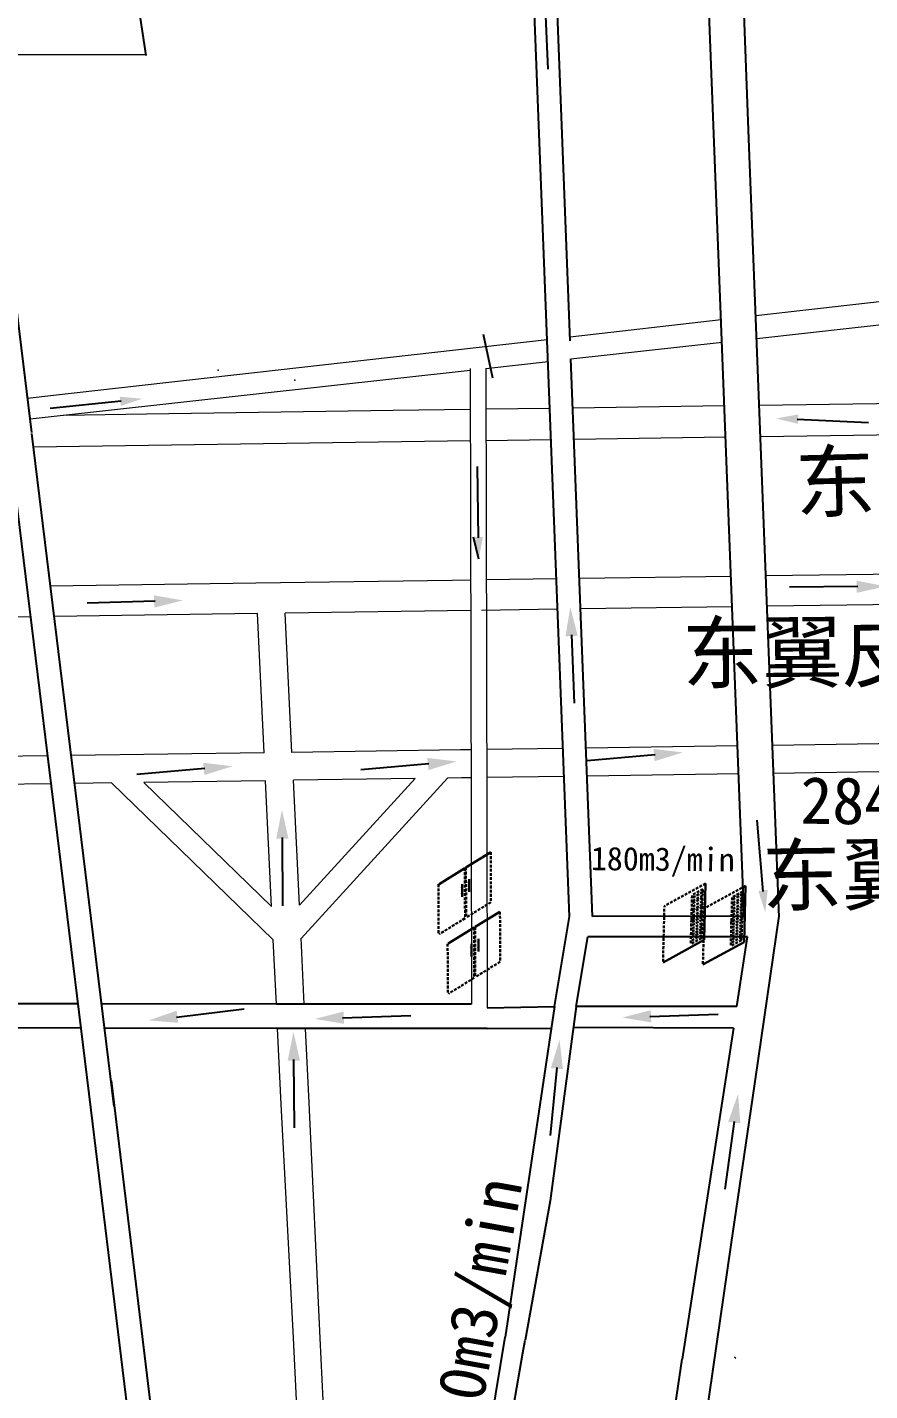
# Model space of a CAD drawing. Header units: millimetres. Extents: x 19725493 to 39459123, y 4133135 to 8271895.
# Drawn here: x 19728845.6 to 19728997, y 4135319.8 to 4135564.6 of the extents above; entities that cross this region are included whole.
import ezdxf

# ---------------------------------------------------------------- set-up
doc = ezdxf.new("R2010")
doc.units = ezdxf.units.MM
doc.linetypes.add('HIDDENX2', pattern=[0.75, 0.5, -0.25])
for name, color, linetype in [('2m等高线', 37, 'Continuous'), ('主要大巷', 7, 'Continuous'), ('岩巷', 30, 'Continuous'), ('次要巷道注记', 7, 'Continuous'), ('煤巷', 7, 'Continuous')]:
    doc.layers.add(name, color=color, linetype=linetype)
doc.styles.add('宋体', font='')
doc.styles.get('宋体').set_extended_font_data('SimSun')
doc.linetypes.add('井田边界线', pattern='A,40,-2,[133,煤矿线型.shx,S=1,R=0,X=0,Y=0],-4', length=46)

msp = doc.modelspace()

# ---------------------------------------------------------------- hatches: boundary and pattern name
at = {"ltscale": 6}
for color, points in [(1, [(19728862.24, 4135498.24), (19728862.44, 4135496.58), (19728866.28, 4135497.87)]), (5, [(19728984.06, 4135493.37), (19728984.11, 4135495.05), (19728980.13, 4135494.33)]), (1, [(19728927.47, 4135473.07), (19728925.79, 4135473.03), (19728926.72, 4135469.09)]), (5, [(19728978.62, 4135409.67), (19728976.95, 4135409.51), (19728978.18, 4135405.65)])]:
    msp.add_hatch(color=color, dxfattribs=at).paths.add_polyline_path(points)
at = {"layer": '2m等高线', "linetype": '井田边界线'}
for color, points in [(1, [(19728994.58, 4135465.21), (19728994.61, 4135463.02), (19728999.79, 4135464.19)]), (1, [(19728868.38, 4135462.58), (19728868.45, 4135460.38), (19728873.61, 4135461.66)]), (1, [(19728942.31, 4135455.22), (19728944.51, 4135455.32), (19728943.17, 4135460.46)]), (1, [(19728958.11, 4135434.99), (19728958.31, 4135432.8), (19728963.38, 4135434.37)]), (1, [(19728877.23, 4135432.51), (19728877.44, 4135430.32), (19728882.51, 4135431.89)]), (1, [(19728917.48, 4135433.38), (19728917.68, 4135431.19), (19728922.75, 4135432.76)]), (1, [(19728890.34, 4135418.88), (19728892.54, 4135418.91), (19728891.38, 4135424.09)]), (5, [(19728872.75, 4135385.82), (19728872.48, 4135388), (19728867.46, 4135386.26)]), (5, [(19728902.53, 4135385.65), (19728902.44, 4135387.85), (19728897.3, 4135386.53)]), (5, [(19728957.71, 4135385.89), (19728957.62, 4135388.09), (19728952.47, 4135386.77)]), (1, [(19728892.41, 4135379.01), (19728894.61, 4135379.03), (19728893.45, 4135384.21)]), (1, [(19728939.67, 4135377.7), (19728941.85, 4135377.5), (19728941.24, 4135382.77)]), (5, [(19728971.53, 4135368.06), (19728973.71, 4135367.77), (19728973.31, 4135373.06)])]:
    msp.add_hatch(color=color, dxfattribs=at).paths.add_polyline_path(points)

# ---------------------------------------------------------------- linework, layer by layer
for p, q in [((19728974.42, 4135404.79), (19728966.41, 4135611.33)), ((19728975.26, 4135544.55), (19728972.67, 4135611.39)), ((19728867, 4135559.51), (19728861.04, 4135599.06)), ((19728943.04, 4135404.94), (19728935.96, 4135587.54)), ((19728943.16, 4135508.28), (19728940.17, 4135585.55)), ((19728846.45, 4135491.8), (19728838.14, 4135559.62)), ((19728980.68, 4135404.79), (19728975.26, 4135544.55)), ((19728857.09, 4135370.15), (19728837.22, 4135532.33)), ((19728927.54, 4135509.45), (19728929.17, 4135501.63)), ((19728947.17, 4135404.94), (19728943.29, 4135505.01)), ((19728861.27, 4135370.78), (19728846.47, 4135491.65)), ((19728940.33, 4135388.73), (19728943.04, 4135404.94)), ((19728974.41, 4135404.95), (19728947.17, 4135404.94)), ((19728975.88, 4135372.01), (19728980.67, 4135404.95)), ((19728944.2, 4135388.73), (19728946.29, 4135401.26)), ((19728974.99, 4135401.26), (19728946.29, 4135401.26)), ((19728973.09, 4135388.73), (19728974.99, 4135401.26)), ((19728854.75, 4135389.22), (19728794.68, 4135389.24)), ((19728890.38, 4135389.2), (19728859.01, 4135389.22)), ((19728925.43, 4135389.2), (19728890.38, 4135389.2)), ((19728928.22, 4135388.5), (19728940.33, 4135388.73)), ((19728940.33, 4135388.73), (19728931.49, 4135329.38)), ((19728944.2, 4135388.73), (19728939.57, 4135353.88)), ((19728973.09, 4135388.73), (19728944.2, 4135388.73)), ((19728855.28, 4135384.88), (19728842.9, 4135384.91)), ((19728890.59, 4135384.81), (19728859.55, 4135384.87)), ((19728928.23, 4135384.81), (19728890.59, 4135384.81)), ((19728928.23, 4135384.81), (19728939.73, 4135384.84)), ((19728972.5, 4135384.89), (19728943.7, 4135385)), ((19728972.5, 4135384.89), (19728963.28, 4135325.42)), ((19728866.33, 4135329.48), (19728860.77, 4135375.46)), ((19728972.15, 4135346.37), (19728975.88, 4135372.01)), ((19728876.95, 4135207.98), (19728857.09, 4135370.15)), ((19728939.57, 4135353.88), (19728935.05, 4135328.84)), ((19728965.42, 4135300.1), (19728972.15, 4135346.37)), ((19728881.14, 4135208.6), (19728866.33, 4135329.48)), ((19728913.01, 4135218.89), (19728931.49, 4135329.38)), ((19728934.67, 4135326.59), (19728935.05, 4135328.84)), ((19728931.67, 4135309.52), (19728934.67, 4135326.59)), ((19728960.86, 4135309.34), (19728963.28, 4135325.42))]:
    msp.add_line(p, q)
at = {"color": 5, "ltscale": 6}
msp.add_line((19728926.72, 4135469.09), (19728925.79, 4135473.03), dxfattribs=at)
at = {"color": 3, "lineweight": 30}
for p, q in [((19728924.43, 4135413.72), (19728928.88, 4135416.47)), ((19728919.6, 4135410.74), (19728924.24, 4135413.6)), ((19728923.74, 4135410.71), (19728923.75, 4135408.44)), ((19728925.02, 4135410.97), (19728924.83, 4135410.91)), ((19728925.02, 4135411.6), (19728925.02, 4135409.33)), ((19728923.75, 4135410.01), (19728923.56, 4135409.95)), ((19728923.75, 4135408.95), (19728923.56, 4135408.89)), ((19728925.02, 4135409.91), (19728924.83, 4135409.84)), ((19728926.09, 4135403.03), (19728930.54, 4135405.78)), ((19728921.26, 4135400.04), (19728925.9, 4135402.91)), ((19728926.68, 4135400.9), (19728926.68, 4135398.63)), ((19728925.41, 4135399.32), (19728925.22, 4135399.25)), ((19728925.41, 4135398.26), (19728925.22, 4135398.2)), ((19728925.41, 4135400.02), (19728925.41, 4135397.75)), ((19728926.68, 4135400.27), (19728926.49, 4135400.21)), ((19728926.68, 4135399.21), (19728926.5, 4135399.15)), ((19728972.75, 4135325.6), (19728972.82, 4135325.78))]:
    msp.add_line(p, q, dxfattribs=at)
at = {"color": 3, "linetype": 'HIDDENX2', "lineweight": 30}
for p, q in [((19728928.88, 4135416.47), (19728928.9, 4135407.47)), ((19728924.24, 4135413.6), (19728924.26, 4135404.6)), ((19728924.43, 4135413.72), (19728924.45, 4135404.72)), ((19728919.48, 4135410.7), (19728919.5, 4135401.7)), ((19728928.9, 4135407.47), (19728924.45, 4135404.72)), ((19728930.54, 4135405.78), (19728930.56, 4135396.78)), ((19728924.26, 4135404.6), (19728919.62, 4135401.74)), ((19728925.9, 4135402.91), (19728925.92, 4135393.91)), ((19728926.09, 4135403.03), (19728926.11, 4135394.03)), ((19728921.14, 4135400), (19728921.16, 4135391)), ((19728930.56, 4135396.78), (19728926.11, 4135394.03)), ((19728925.92, 4135393.91), (19728921.28, 4135391.04))]:
    msp.add_line(p, q, dxfattribs=at)
at = {"linetype": 'HIDDENX2', "lineweight": 30}
for p, q in [((19728967.47, 4135410.82), (19728960.07, 4135406.78)), ((19728974.64, 4135410.42), (19728967.25, 4135406.39)), ((19728964.92, 4135404.45), (19728965.03, 4135408.77)), ((19728966.93, 4135408.26), (19728964.99, 4135407.21)), ((19728966.94, 4135408.71), (19728965, 4135407.65)), ((19728966.95, 4135409.31), (19728965.02, 4135408.25)), ((19728966.97, 4135409.82), (19728965.03, 4135408.77)), ((19728966.86, 4135405.5), (19728966.97, 4135409.82)), ((19728972.12, 4135404.1), (19728972.23, 4135408.41)), ((19728974.11, 4135408.31), (19728972.18, 4135407.25)), ((19728974.13, 4135408.91), (19728972.19, 4135407.86)), ((19728974.14, 4135409.43), (19728972.2, 4135408.37)), ((19728974.03, 4135405.11), (19728974.14, 4135409.43)), ((19728959.82, 4135396.82), (19728960.07, 4135406.78)), ((19728966.86, 4135405.5), (19728964.92, 4135404.45)), ((19728966.87, 4135406), (19728964.93, 4135404.95)), ((19728966.88, 4135406.57), (19728964.95, 4135405.51)), ((19728966.9, 4135407.08), (19728964.96, 4135406.02)), ((19728966.91, 4135407.66), (19728964.98, 4135406.61)), ((19728966.99, 4135396.42), (19728967.25, 4135406.39)), ((19728974.04, 4135405.61), (19728972.11, 4135404.55)), ((19728974.06, 4135406.18), (19728972.12, 4135405.12)), ((19728974.07, 4135406.69), (19728972.13, 4135405.63)), ((19728974.09, 4135407.27), (19728972.15, 4135406.21)), ((19728974.1, 4135407.87), (19728972.16, 4135406.81)), ((19728964.81, 4135400.13), (19728964.92, 4135404.45)), ((19728966.8, 4135403.2), (19728964.86, 4135402.15)), ((19728966.81, 4135403.73), (19728964.88, 4135402.67)), ((19728966.83, 4135404.29), (19728964.89, 4135403.24)), ((19728966.84, 4135404.84), (19728964.9, 4135403.78)), ((19728966.85, 4135405.36), (19728964.92, 4135404.3)), ((19728966.74, 4135401.05), (19728966.85, 4135405.36)), ((19728971.99, 4135399.74), (19728972.09, 4135404.05)), ((19728973.99, 4135403.33), (19728972.05, 4135402.28)), ((19728974, 4135403.9), (19728972.06, 4135402.84)), ((19728974.01, 4135404.44), (19728972.08, 4135403.39)), ((19728974.03, 4135405.11), (19728972.09, 4135404.05)), ((19728974.03, 4135404.97), (19728972.09, 4135403.91)), ((19728973.92, 4135400.65), (19728974.03, 4135404.97)), ((19728966.74, 4135401.05), (19728964.81, 4135399.99)), ((19728966.76, 4135401.57), (19728964.82, 4135400.52)), ((19728966.77, 4135402.15), (19728964.83, 4135401.09)), ((19728966.78, 4135402.65), (19728964.85, 4135401.59)), ((19728973.92, 4135400.65), (19728971.98, 4135399.59)), ((19728973.93, 4135401.18), (19728971.99, 4135400.12)), ((19728973.95, 4135401.75), (19728972.01, 4135400.69)), ((19728973.96, 4135402.26), (19728972.02, 4135401.2)), ((19728973.97, 4135402.81), (19728972.04, 4135401.75))]:
    msp.add_line(p, q, dxfattribs=at)
at = {"lineweight": 30}
for p, q in [((19728967.34, 4135405.77), (19728967.47, 4135410.82)), ((19728974.51, 4135405.37), (19728974.64, 4135410.42)), ((19728967.21, 4135400.71), (19728967.34, 4135405.77)), ((19728974.38, 4135400.32), (19728974.51, 4135405.37)), ((19728967.21, 4135400.71), (19728959.82, 4135396.68)), ((19728974.38, 4135400.32), (19728966.99, 4135396.28))]:
    msp.add_line(p, q, dxfattribs=at)
at = {"lineweight": 15}
for p in [(19728879.94, 4135503.03), (19728893.7, 4135501.2)]:
    msp.add_point(p, dxfattribs=at)
at = {"layer": '2m等高线', "color": 1, "linetype": '井田边界线'}
for p, q in [((19728938.62, 4135569.28), (19728939.12, 4135557.02)), ((19728862.5, 4135497.45), (19728849.76, 4135496.12)), ((19728926.66, 4135472.89), (19728926.52, 4135485.69)), ((19728994.81, 4135464.15), (19728982.54, 4135464.05)), ((19728868.62, 4135461.52), (19728856.37, 4135461.17)), ((19728943.37, 4135455.48), (19728943.87, 4135443.22)), ((19728958.41, 4135433.95), (19728946.19, 4135432.89)), ((19728877.54, 4135431.46), (19728865.32, 4135430.4)), ((19728917.78, 4135432.33), (19728905.57, 4135431.27)), ((19728891.41, 4135419.1), (19728891.49, 4135406.84)), ((19728893.48, 4135379.23), (19728893.56, 4135366.96)), ((19728940.75, 4135377.81), (19728939.55, 4135365.61))]:
    msp.add_line(p, q, dxfattribs=at)
at = {"layer": '2m等高线', "color": 5, "linetype": '井田边界线'}
for p, q in [((19728983.93, 4135494.19), (19728996.72, 4135493.63)), ((19728977.83, 4135409.43), (19728976.71, 4135422.19)), ((19728872.41, 4135386.85), (19728884.58, 4135388.33)), ((19728902.28, 4135386.71), (19728914.54, 4135387.15)), ((19728957.46, 4135386.95), (19728969.71, 4135387.39)), ((19728972.62, 4135368.13), (19728970.94, 4135355.98))]:
    msp.add_line(p, q, dxfattribs=at)
at = {"layer": '岩巷', "color": 0, "lineweight": 20}
for p, q in [((19728866.98, 4135559.62), (19728838.14, 4135559.62)), ((19728976.49, 4135512.8), (19729028.08, 4135518.69)), ((19728976.65, 4135508.7), (19729030.51, 4135514.66)), ((19728943.13, 4135508.99), (19728970.26, 4135512.09)), ((19728850.33, 4135498.51), (19728939.03, 4135508.52)), ((19728943.29, 4135505.01), (19728970.42, 4135508.01)), ((19728928, 4135503.32), (19728939.18, 4135504.56)), ((19728846.15, 4135494.27), (19728925.2, 4135503.01)), ((19728925.2, 4135503.32), (19728925.36, 4135422.54)), ((19728928, 4135503.32), (19728928.16, 4135422.55)), ((19728845.69, 4135497.98), (19728850.33, 4135498.51)), ((19728925.36, 4135422.64), (19728925.43, 4135389.2)), ((19728928.16, 4135422.64), (19728928.22, 4135388.5))]:
    msp.add_line(p, q, dxfattribs=at)
at = {"layer": '煤巷', "color": 0, "lineweight": 20}
for p, q in [((19728928.01, 4135496.03), (19728939.5, 4135496.19)), ((19728943.63, 4135496.25), (19728970.86, 4135496.64)), ((19728977.12, 4135496.73), (19729064.2, 4135497.98)), ((19728852.22, 4135494.94), (19728867.05, 4135495.15)), ((19728867.05, 4135495.15), (19728911.36, 4135495.79)), ((19728911.36, 4135495.79), (19728925.21, 4135495.99)), ((19729064.21, 4135492.28), (19728977.34, 4135491.04)), ((19728925.22, 4135490.29), (19728846.77, 4135489.16)), ((19728939.72, 4135490.5), (19728928.02, 4135490.33)), ((19728971.08, 4135490.95), (19728943.85, 4135490.56)), ((19729138.92, 4135468.35), (19728978.31, 4135466.05)), ((19728886.7, 4135464.73), (19728849.83, 4135464.21)), ((19728921.94, 4135465.24), (19728886.7, 4135464.73)), ((19728925.27, 4135465.29), (19728921.94, 4135465.24)), ((19728940.69, 4135465.51), (19728928.07, 4135465.33)), ((19728972.05, 4135465.96), (19728944.82, 4135465.57)), ((19729123.07, 4135462.68), (19728978.52, 4135460.61)), ((19728925.29, 4135459.85), (19728891.97, 4135459.37)), ((19728893.18, 4135434.38), (19728891.97, 4135459.37)), ((19728940.9, 4135460.07), (19728927.21, 4135459.87)), ((19728972.26, 4135460.52), (19728945.03, 4135460.13)), ((19728846.24, 4135458.71), (19728836.77, 4135458.58)), ((19728886.96, 4135459.3), (19728850.49, 4135458.77)), ((19728888.18, 4135434.31), (19728886.96, 4135459.3)), ((19729123.12, 4135437.68), (19728979.49, 4135435.62)), ((19728941.87, 4135435.08), (19728928.14, 4135434.88)), ((19728973.22, 4135435.53), (19728946, 4135435.14)), ((19728849.3, 4135433.76), (19728838.07, 4135433.59)), ((19728888.18, 4135434.31), (19728853.55, 4135433.82)), ((19728923.42, 4135434.82), (19728893.18, 4135434.38)), ((19728925.34, 4135434.84), (19728923.42, 4135434.82)), ((19729123.13, 4135432.67), (19728979.68, 4135430.61)), ((19728942.07, 4135430.07), (19728928.15, 4135429.87)), ((19728973.42, 4135430.52), (19728946.19, 4135430.13)), ((19728849.91, 4135428.75), (19728838.31, 4135428.58)), ((19728860.77, 4135428.91), (19728854.16, 4135428.81)), ((19728860.77, 4135428.91), (19728889.82, 4135400.71)), ((19728888.42, 4135429.3), (19728866.57, 4135428.99)), ((19728866.57, 4135428.99), (19728889.52, 4135406.71)), ((19728889.52, 4135406.71), (19728888.42, 4135429.3)), ((19728915.29, 4135429.69), (19728893.43, 4135429.37)), ((19728894.52, 4135406.95), (19728893.43, 4135429.37)), ((19728894.52, 4135406.92), (19728893.43, 4135429.37)), ((19728894.52, 4135406.95), (19728915.29, 4135429.69)), ((19728894.81, 4135400.95), (19728921.09, 4135429.77)), ((19728923.67, 4135429.81), (19728921.09, 4135429.77)), ((19728925.35, 4135429.83), (19728923.67, 4135429.81)), ((19728890.38, 4135389.2), (19728889.82, 4135400.71)), ((19728895.38, 4135389.2), (19728894.81, 4135401)), ((19728891.25, 4135371.21), (19728890.59, 4135384.81)), ((19728896.25, 4135371.45), (19728895.6, 4135384.81)), ((19728898.22, 4135329.18), (19728896.25, 4135371.45)), ((19728893.46, 4135329.24), (19728891.25, 4135371.21)), ((19728896.6, 4135261.34), (19728893.46, 4135329.24)), ((19728901.6, 4135261.58), (19728898.22, 4135329.18))]:
    msp.add_line(p, q, dxfattribs=at)

# ---------------------------------------------------------------- texts
at = {"layer": '主要大巷', "color": 0, "lineweight": 20, "style": '宋体'}
for s, rotation, p in [('东翼回风巷', 1.5055, (19728983.69, 4135477.51)), ('东翼皮带巷', 0.5314, (19728963.31, 4135446.87)), ('东翼轨道巷', 0.9145, (19728977.64, 4135406.9))]:
    msp.add_text(s, height=10.545, rotation=rotation, dxfattribs=at).set_placement(p)
at = {"layer": '次要巷道注记', "color": 0, "lineweight": 20, "style": '宋体'}
for s, height, rotation, p in [('2848m3/min', 8.436, 359.4596, (19728984.46, 4135421.58)), ('180m3/min', 4.218, 359.4596, (19728946.85, 4135413.24)), ('8#煤机轨巷北1980m3/min', 8.436, 79.7886, (19728912.17, 4135232.62))]:
    msp.add_text(s, height=height, rotation=rotation, dxfattribs=at).set_placement(p)

doc.saveas('drawing.dxf')
